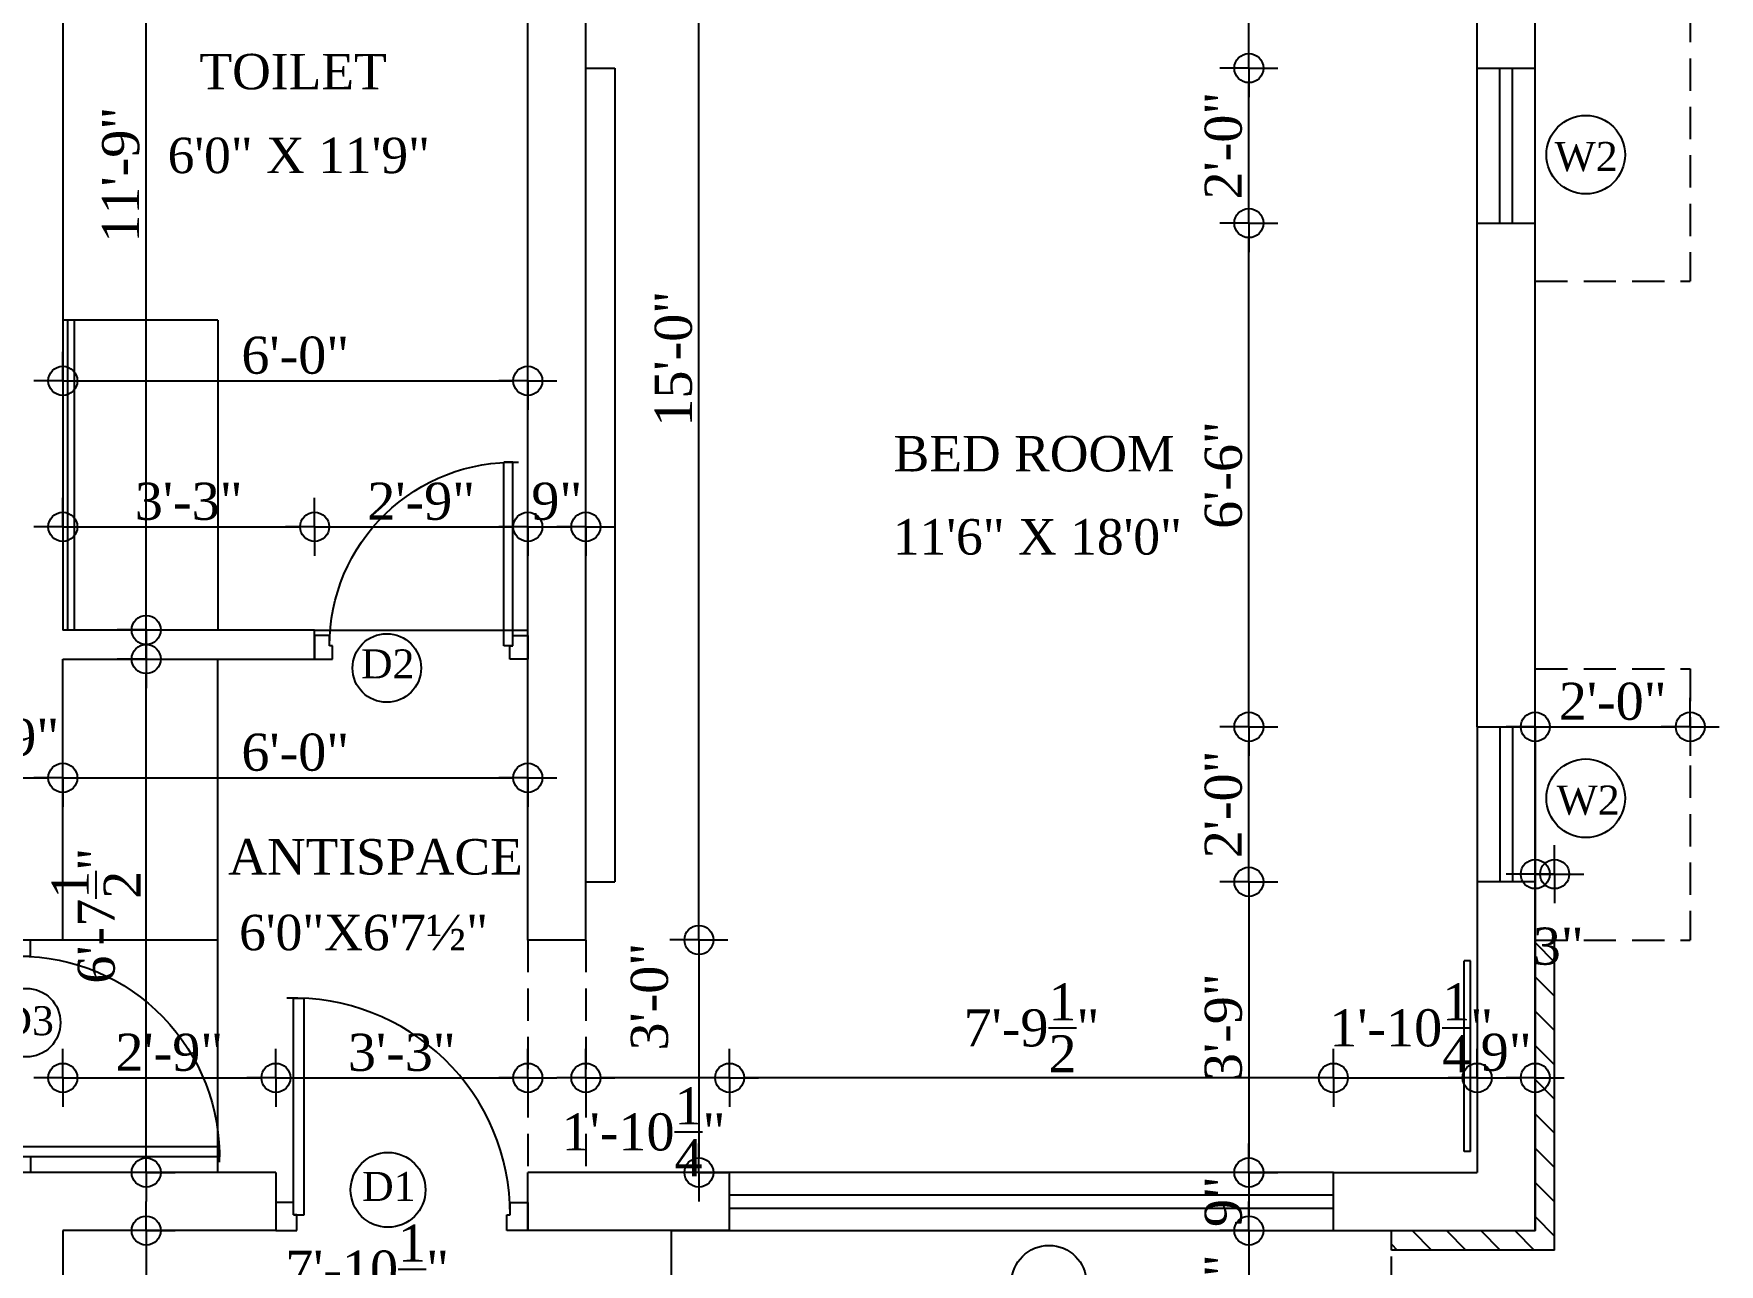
# Model space of a CAD drawing. Extents: x -4781 to 3971, y -2954 to -1072.
# Drawn here: x -4520.3 to -4259.3, y -2081.9 to -1891.3 of the extents above; entities that cross this region are included whole.
import ezdxf

# ---------------------------------------------------------------- set-up
doc = ezdxf.new("R2010")
doc.units = 0
doc.header["$LTSCALE"] = 20
doc.header["$MEASUREMENT"] = 0
doc.header["$PDMODE"] = 34
doc.linetypes.add('HIDDEN', pattern=[0.375, 0.25, -0.125])
doc.layers.get('0').update_dxf_attribs({"linetype": 'CONTINUOUS'})
doc.layers.get('DEFPOINTS').update_dxf_attribs({"linetype": 'CONTINUOUS'})
doc.layers.add('area', color=3, linetype='CONTINUOUS', plot=False)
for name, color, linetype in [('DIMLINE', 254, 'CONTINUOUS'), ('DOOR', 1, 'CONTINUOUS'), ('DOOR TEXT', 2, 'CONTINUOUS'), ('glass', 4, 'CONTINUOUS'), ('Roof lilne', 31, 'CONTINUOUS'), ('text', 2, 'CONTINUOUS'), ('wall', 13, 'CONTINUOUS'), ('WINDOW', 4, 'CONTINUOUS'), ('window sill', 5, 'CONTINUOUS'), ('windowtext', 2, 'CONTINUOUS'), ('winsill', 5, 'CONTINUOUS')]:
    doc.layers.add(name, color=color, linetype=linetype)
doc.styles.add('DIMTEXT', font='times_1.ttf')
doc.styles.add('style5', font='times_1.ttf')
doc.dimstyles.new('ARCH_48_0', dxfattribs={"dimtxt": 5.75, "dimasz": 2.25, "dimexe": 0.25, "dimexo": 0, "dimgap": 1, "dimtad": 1, "dimzin": 3, "dimdsep": 46, "dimlunit": 4, "dimtxsty": 'DIMTEXT', "dimblk": 'BLK', "dimcen": 0, "dimdle": 0.09375, "dimse1": 1, "dimse2": 1, "dimclrd": 254, "dimclrt": 3, "dimadec": 1, "dimazin": 0, "dimtfac": 1, "dimtix": 1, "dimtmove": 2, "dimatfit": 3, "dimldrblk": 'NONE', "dimfxl": 0.25, "dimtvp": 1.4625, "dimtolj": 1, "dimtzin": 15, "dimarcsym": 0})

# ---------------------------------------------------------------- blocks, each defined once
blk = doc.blocks.new('DR1H902')
at = {"color": 0}
for p, q in [((-0.5, 0), (-0.5, 1)), ((-0.5, 1), (-0.45, 1)), ((-0.45, 0), (-0.45, 1)), ((-0.5, 0), (-0.45, 0))]:
    blk.add_line(p, q, dxfattribs=at)
blk.add_arc((-0.5, 0), 1, 0, 91.70698, dxfattribs=at)
blk = doc.blocks.new('A$C3B4262AC')
at = {"layer": 'DOOR'}
for p, q in [((0, 4), (0, 0)), ((2.5, 4), (0, 4)), ((2.5, 2.25), (2.5, 4)), ((0, 0), (3, 0)), ((3, 2.25), (2.5, 2.25)), ((3, 0), (3, 2.25))]:
    blk.add_line(p, q, dxfattribs=at)
blk = doc.blocks.new('A$C1F9E242A')
blk.add_blockref('A$C3B4262AC', (0, 0))
at = {"xscale": -1}
blk.add_blockref('A$C3B4262AC', (36, 0), dxfattribs=at)
at = {"layer": 'DOOR', "xscale": -31, "yscale": 31, "zscale": 68.88888888888889}
blk.add_blockref('DR1H902', (18, 2.25), dxfattribs=at)
blk = doc.blocks.new('*U33')
at = {"xscale": -1}
blk.add_blockref('A$C1F9E242A', (0, -2), dxfattribs=at)
blk = doc.blocks.new('*U34')
at = {"xscale": -1}
blk.add_blockref('A$C1F9E242A', (0, -2), dxfattribs=at)
blk = doc.blocks.new('BLK')
for q in [(0, 2), (-2, 0), (2, 0), (0, -2)]:
    blk.add_line((0, 0), q)
blk.add_circle((0, 0), 1)
blk = doc.blocks.new('*D678')
at = {"layer": 'DEFPOINTS', "color": 0, "lineweight": -2, "transparency": 16777216}
for p in [(-4515.77, -2006.54), (-4524.77, -2067.65), (-4515.77, -2067.65)]:
    blk.add_point(p, dxfattribs=at)
at = {"layer": 'DIMLINE', "color": 254, "lineweight": -2, "transparency": 16777216}
blk.add_line((-4522.52, -2006.54), (-4518.02, -2006.54), dxfattribs=at)
at = {"layer": 'DIMLINE', "color": 254, "lineweight": -2, "transparency": 16777216, "xscale": 2.25, "yscale": 2.25, "zscale": 2.25, "rotation": 180}
blk.add_blockref('BLK', (-4524.77, -2006.54), dxfattribs=at)
at = {"layer": 'DIMLINE', "color": 254, "lineweight": -2, "transparency": 16777216, "xscale": 2.25, "yscale": 2.25, "zscale": 2.25}
blk.add_blockref('BLK', (-4515.77, -2006.54), dxfattribs=at)
at = {"layer": 'DIMLINE', "color": 3, "lineweight": -2, "transparency": 16777216, "insert": (-4520.27, -2000.31), "char_height": 5.75, "attachment_point": 5, "style": 'DIMTEXT'}
blk.add_mtext('\\A1;9"', dxfattribs=at)
blk = doc.blocks.new('_None')
blk = doc.blocks.new('*D679')
at = {"layer": 'DEFPOINTS', "color": 0, "lineweight": -2, "transparency": 16777216}
for p in [(-4482.77, -2053), (-4515.77, -2067.65), (-4482.77, -2067.65)]:
    blk.add_point(p, dxfattribs=at)
at = {"layer": 'DIMLINE', "color": 254, "lineweight": -2, "transparency": 16777216}
blk.add_line((-4513.52, -2053), (-4485.02, -2053), dxfattribs=at)
at = {"layer": 'DIMLINE', "color": 254, "lineweight": -2, "transparency": 16777216, "xscale": 2.25, "yscale": 2.25, "zscale": 2.25, "rotation": 180}
blk.add_blockref('BLK', (-4515.77, -2053), dxfattribs=at)
at = {"layer": 'DIMLINE', "color": 254, "lineweight": -2, "transparency": 16777216, "xscale": 2.25, "yscale": 2.25, "zscale": 2.25}
blk.add_blockref('BLK', (-4482.77, -2053), dxfattribs=at)
at = {"layer": 'DIMLINE', "color": 3, "lineweight": -2, "transparency": 16777216, "insert": (-4499.27, -2049.07), "char_height": 5.75, "attachment_point": 5, "style": 'DIMTEXT'}
blk.add_mtext('\\A1;2\'-9"', dxfattribs=at)
blk = doc.blocks.new('*D680')
at = {"layer": 'DEFPOINTS', "color": 0, "lineweight": -2, "transparency": 16777216}
for p in [(-4443.77, -2053), (-4482.77, -2067.65), (-4443.77, -2067.66)]:
    blk.add_point(p, dxfattribs=at)
at = {"layer": 'DIMLINE', "color": 254, "lineweight": -2, "transparency": 16777216}
blk.add_line((-4480.52, -2053), (-4446.02, -2053), dxfattribs=at)
at = {"layer": 'DIMLINE', "color": 254, "lineweight": -2, "transparency": 16777216, "xscale": 2.25, "yscale": 2.25, "zscale": 2.25, "rotation": 180}
blk.add_blockref('BLK', (-4482.77, -2053), dxfattribs=at)
at = {"layer": 'DIMLINE', "color": 254, "lineweight": -2, "transparency": 16777216, "xscale": 2.25, "yscale": 2.25, "zscale": 2.25}
blk.add_blockref('BLK', (-4443.77, -2053), dxfattribs=at)
at = {"layer": 'DIMLINE', "color": 3, "lineweight": -2, "transparency": 16777216, "insert": (-4463.27, -2049.08), "char_height": 5.75, "attachment_point": 5, "style": 'DIMTEXT'}
blk.add_mtext('\\A1;3\'-3"', dxfattribs=at)
blk = doc.blocks.new('*D693')
at = {"layer": 'DEFPOINTS', "color": 0, "lineweight": -2, "transparency": 16777216}
for p in [(-4476.77, -1967.68), (-4515.77, -1983.65), (-4476.77, -1983.65)]:
    blk.add_point(p, dxfattribs=at)
at = {"layer": 'DIMLINE', "color": 254, "lineweight": -2, "transparency": 16777216}
blk.add_line((-4513.52, -1967.68), (-4479.02, -1967.68), dxfattribs=at)
at = {"layer": 'DIMLINE', "color": 254, "lineweight": -2, "transparency": 16777216, "xscale": 2.25, "yscale": 2.25, "zscale": 2.25, "rotation": 180}
blk.add_blockref('BLK', (-4515.77, -1967.68), dxfattribs=at)
at = {"layer": 'DIMLINE', "color": 254, "lineweight": -2, "transparency": 16777216, "xscale": 2.25, "yscale": 2.25, "zscale": 2.25}
blk.add_blockref('BLK', (-4476.77, -1967.68), dxfattribs=at)
at = {"layer": 'DIMLINE', "color": 3, "lineweight": -2, "transparency": 16777216, "insert": (-4496.27, -1963.76), "char_height": 5.75, "attachment_point": 5, "style": 'DIMTEXT'}
blk.add_mtext('\\A1;3\'-3"', dxfattribs=at)
blk = doc.blocks.new('*D694')
at = {"layer": 'DEFPOINTS', "color": 0, "lineweight": -2, "transparency": 16777216}
for p in [(-4443.77, -1967.68), (-4476.77, -1983.65), (-4443.77, -1983.65)]:
    blk.add_point(p, dxfattribs=at)
at = {"layer": 'DIMLINE', "color": 254, "lineweight": -2, "transparency": 16777216}
blk.add_line((-4474.52, -1967.68), (-4446.02, -1967.68), dxfattribs=at)
at = {"layer": 'DIMLINE', "color": 254, "lineweight": -2, "transparency": 16777216, "xscale": 2.25, "yscale": 2.25, "zscale": 2.25, "rotation": 180}
blk.add_blockref('BLK', (-4476.77, -1967.68), dxfattribs=at)
at = {"layer": 'DIMLINE', "color": 254, "lineweight": -2, "transparency": 16777216, "xscale": 2.25, "yscale": 2.25, "zscale": 2.25}
blk.add_blockref('BLK', (-4443.77, -1967.68), dxfattribs=at)
at = {"layer": 'DIMLINE', "color": 3, "lineweight": -2, "transparency": 16777216, "insert": (-4460.27, -1963.75), "char_height": 5.75, "attachment_point": 5, "style": 'DIMTEXT'}
blk.add_mtext('\\A1;2\'-9"', dxfattribs=at)
blk = doc.blocks.new('*D695')
at = {"layer": 'DEFPOINTS', "color": 0, "lineweight": -2, "transparency": 16777216}
for p in [(-4515.77, -1988.15), (-4502.85, -1988.15), (-4515.77, -2067.65)]:
    blk.add_point(p, dxfattribs=at)
at = {"layer": 'DIMLINE', "color": 254, "lineweight": -2, "transparency": 16777216}
blk.add_line((-4502.85, -2065.4), (-4502.85, -1990.4), dxfattribs=at)
at = {"layer": 'DIMLINE', "color": 254, "lineweight": -2, "transparency": 16777216, "xscale": 2.25, "yscale": 2.25, "zscale": 2.25}
for p, rotation in [((-4502.85, -1988.15), 90), ((-4502.85, -2067.65), 270)]:
    blk.add_blockref('BLK', p, dxfattribs=dict(at, rotation=rotation))
at = {"layer": 'DIMLINE', "color": 3, "lineweight": -2, "transparency": 16777216, "insert": (-4510.6, -2027.9), "char_height": 5.75, "attachment_point": 5, "rotation": 90, "style": 'DIMTEXT'}
blk.add_mtext('\\A1;6\'-7{\\H1.000000x;\\S1/2;}"', dxfattribs=at)
blk = doc.blocks.new('*D696')
at = {"layer": 'DEFPOINTS', "color": 0, "lineweight": -2, "transparency": 16777216}
for p in [(-4515.77, -2001.7), (-4443.77, -2001.7), (-4443.77, -2006.54)]:
    blk.add_point(p, dxfattribs=at)
at = {"layer": 'DIMLINE', "color": 254, "lineweight": -2, "transparency": 16777216}
blk.add_line((-4513.52, -2006.54), (-4446.02, -2006.54), dxfattribs=at)
at = {"layer": 'DIMLINE', "color": 254, "lineweight": -2, "transparency": 16777216, "xscale": 2.25, "yscale": 2.25, "zscale": 2.25, "rotation": 180}
blk.add_blockref('BLK', (-4515.77, -2006.54), dxfattribs=at)
at = {"layer": 'DIMLINE', "color": 254, "lineweight": -2, "transparency": 16777216, "xscale": 2.25, "yscale": 2.25, "zscale": 2.25}
blk.add_blockref('BLK', (-4443.77, -2006.54), dxfattribs=at)
at = {"layer": 'DIMLINE', "color": 3, "lineweight": -2, "transparency": 16777216, "insert": (-4479.77, -2002.61), "char_height": 5.75, "attachment_point": 5, "style": 'DIMTEXT'}
blk.add_mtext('\\A1;6\'-0"', dxfattribs=at)
blk = doc.blocks.new('*D699')
at = {"layer": 'DEFPOINTS', "color": 0, "lineweight": -2, "transparency": 16777216}
for p in [(-4434.77, -1967.68), (-4443.77, -1978.94), (-4434.77, -1978.94)]:
    blk.add_point(p, dxfattribs=at)
at = {"layer": 'DIMLINE', "color": 254, "lineweight": -2, "transparency": 16777216}
blk.add_line((-4441.52, -1967.68), (-4437.02, -1967.68), dxfattribs=at)
at = {"layer": 'DIMLINE', "color": 254, "lineweight": -2, "transparency": 16777216, "xscale": 2.25, "yscale": 2.25, "zscale": 2.25, "rotation": 180}
blk.add_blockref('BLK', (-4443.77, -1967.68), dxfattribs=at)
at = {"layer": 'DIMLINE', "color": 254, "lineweight": -2, "transparency": 16777216, "xscale": 2.25, "yscale": 2.25, "zscale": 2.25}
blk.add_blockref('BLK', (-4434.77, -1967.68), dxfattribs=at)
at = {"layer": 'DIMLINE', "color": 3, "lineweight": -2, "transparency": 16777216, "insert": (-4439.27, -1963.75), "char_height": 5.75, "attachment_point": 5, "style": 'DIMTEXT'}
blk.add_mtext('\\A1;9"', dxfattribs=at)
blk = doc.blocks.new('*D700')
at = {"layer": 'DEFPOINTS', "color": 0, "lineweight": -2, "transparency": 16777216}
for p in [(-4296.77, -2022.65), (-4332.11, -2067.65), (-4322.34, -2067.65)]:
    blk.add_point(p, dxfattribs=at)
at = {"layer": 'DIMLINE', "color": 254, "lineweight": -2, "transparency": 16777216}
blk.add_line((-4332.11, -2024.9), (-4332.11, -2065.4), dxfattribs=at)
at = {"layer": 'DIMLINE', "color": 254, "lineweight": -2, "transparency": 16777216, "xscale": 2.25, "yscale": 2.25, "zscale": 2.25}
for p, rotation in [((-4332.11, -2022.65), 90), ((-4332.11, -2067.65), 270)]:
    blk.add_blockref('BLK', p, dxfattribs=dict(at, rotation=rotation))
at = {"layer": 'DIMLINE', "color": 3, "lineweight": -2, "transparency": 16777216, "insert": (-4336.05, -2045.15), "char_height": 5.75, "attachment_point": 5, "rotation": 90, "style": 'DIMTEXT'}
blk.add_mtext('\\A1;3\'-9"', dxfattribs=at)
blk = doc.blocks.new('*D701')
at = {"layer": 'DEFPOINTS', "color": 0, "lineweight": -2, "transparency": 16777216}
for p in [(-4332.11, -1998.65), (-4296.77, -1998.65), (-4296.77, -2022.65)]:
    blk.add_point(p, dxfattribs=at)
at = {"layer": 'DIMLINE', "color": 254, "lineweight": -2, "transparency": 16777216}
blk.add_line((-4332.11, -2020.4), (-4332.11, -2000.9), dxfattribs=at)
at = {"layer": 'DIMLINE', "color": 254, "lineweight": -2, "transparency": 16777216, "xscale": 2.25, "yscale": 2.25, "zscale": 2.25}
for p, rotation in [((-4332.11, -1998.65), 90), ((-4332.11, -2022.65), 270)]:
    blk.add_blockref('BLK', p, dxfattribs=dict(at, rotation=rotation))
at = {"layer": 'DIMLINE', "color": 3, "lineweight": -2, "transparency": 16777216, "insert": (-4336.04, -2010.65), "char_height": 5.75, "attachment_point": 5, "rotation": 90, "style": 'DIMTEXT'}
blk.add_mtext('\\A1;2\'-0"', dxfattribs=at)
blk = doc.blocks.new('*D702')
at = {"layer": 'DEFPOINTS', "color": 0, "lineweight": -2, "transparency": 16777216}
for p in [(-4332.11, -1920.65), (-4296.77, -1920.65), (-4292.27, -1998.65)]:
    blk.add_point(p, dxfattribs=at)
at = {"layer": 'DIMLINE', "color": 254, "lineweight": -2, "transparency": 16777216}
blk.add_line((-4332.11, -1996.4), (-4332.11, -1922.9), dxfattribs=at)
at = {"layer": 'DIMLINE', "color": 254, "lineweight": -2, "transparency": 16777216, "xscale": 2.25, "yscale": 2.25, "zscale": 2.25}
for p, rotation in [((-4332.11, -1920.65), 90), ((-4332.11, -1998.65), 270)]:
    blk.add_blockref('BLK', p, dxfattribs=dict(at, rotation=rotation))
at = {"layer": 'DIMLINE', "color": 3, "lineweight": -2, "transparency": 16777216, "insert": (-4336.04, -1959.65), "char_height": 5.75, "attachment_point": 5, "rotation": 90, "style": 'DIMTEXT'}
blk.add_mtext('\\A1;6\'-6"', dxfattribs=at)
blk = doc.blocks.new('*D703')
at = {"layer": 'DEFPOINTS', "color": 0, "lineweight": -2, "transparency": 16777216}
for p in [(-4332.11, -1896.65), (-4296.77, -1896.65), (-4296.77, -1920.65)]:
    blk.add_point(p, dxfattribs=at)
at = {"layer": 'DIMLINE', "color": 254, "lineweight": -2, "transparency": 16777216}
blk.add_line((-4332.11, -1918.4), (-4332.11, -1898.9), dxfattribs=at)
at = {"layer": 'DIMLINE', "color": 254, "lineweight": -2, "transparency": 16777216, "xscale": 2.25, "yscale": 2.25, "zscale": 2.25}
for p, rotation in [((-4332.11, -1896.65), 90), ((-4332.11, -1920.65), 270)]:
    blk.add_blockref('BLK', p, dxfattribs=dict(at, rotation=rotation))
at = {"layer": 'DIMLINE', "color": 3, "lineweight": -2, "transparency": 16777216, "insert": (-4336.04, -1908.65), "char_height": 5.75, "attachment_point": 5, "rotation": 90, "style": 'DIMTEXT'}
blk.add_mtext('\\A1;2\'-0"', dxfattribs=at)
blk = doc.blocks.new('*D704')
at = {"layer": 'DEFPOINTS', "color": 0, "lineweight": -2, "transparency": 16777216}
for p in [(-4421.36, -1851.65), (-4332.11, -1851.65), (-4296.77, -1896.65)]:
    blk.add_point(p, dxfattribs=at)
at = {"layer": 'DIMLINE', "color": 254, "lineweight": -2, "transparency": 16777216}
blk.add_line((-4332.11, -1894.4), (-4332.11, -1853.9), dxfattribs=at)
at = {"layer": 'DIMLINE', "color": 254, "lineweight": -2, "transparency": 16777216, "xscale": 2.25, "yscale": 2.25, "zscale": 2.25}
for p, rotation in [((-4332.11, -1851.65), 90), ((-4332.11, -1896.65), 270)]:
    blk.add_blockref('BLK', p, dxfattribs=dict(at, rotation=rotation))
at = {"layer": 'DIMLINE', "color": 3, "lineweight": -2, "transparency": 16777216, "insert": (-4336.05, -1874.15), "char_height": 5.75, "attachment_point": 5, "rotation": 90, "style": 'DIMTEXT'}
blk.add_mtext('\\A1;3\'-9"', dxfattribs=at)
blk = doc.blocks.new('*D708')
at = {"layer": 'DEFPOINTS', "color": 0, "lineweight": -2, "transparency": 16777216}
for p in [(-4434.77, -2031.65), (-4434.77, -2067.65), (-4417.27, -2067.65)]:
    blk.add_point(p, dxfattribs=at)
at = {"layer": 'DIMLINE', "color": 254, "lineweight": -2, "transparency": 16777216}
blk.add_line((-4417.27, -2033.9), (-4417.27, -2065.4), dxfattribs=at)
at = {"layer": 'DIMLINE', "color": 254, "lineweight": -2, "transparency": 16777216, "xscale": 2.25, "yscale": 2.25, "zscale": 2.25}
for p, rotation in [((-4417.27, -2031.65), 90), ((-4417.27, -2067.65), 270)]:
    blk.add_blockref('BLK', p, dxfattribs=dict(at, rotation=rotation))
at = {"layer": 'DIMLINE', "color": 3, "lineweight": -2, "transparency": 16777216, "insert": (-4424.9, -2040.43), "char_height": 5.75, "attachment_point": 5, "rotation": 90, "style": 'DIMTEXT'}
blk.add_mtext('\\A1;3\'-0"', dxfattribs=at)
blk = doc.blocks.new('*D709')
at = {"layer": 'DEFPOINTS', "color": 0, "lineweight": -2, "transparency": 16777216}
for p in [(-4421.77, -1851.65), (-4417.27, -1851.65), (-4434.77, -2031.65)]:
    blk.add_point(p, dxfattribs=at)
at = {"layer": 'DIMLINE', "color": 254, "lineweight": -2, "transparency": 16777216}
blk.add_line((-4417.27, -2029.4), (-4417.27, -1853.9), dxfattribs=at)
at = {"layer": 'DIMLINE', "color": 254, "lineweight": -2, "transparency": 16777216, "xscale": 2.25, "yscale": 2.25, "zscale": 2.25}
for p, rotation in [((-4417.27, -1851.65), 90), ((-4417.27, -2031.65), 270)]:
    blk.add_blockref('BLK', p, dxfattribs=dict(at, rotation=rotation))
at = {"layer": 'DIMLINE', "color": 3, "lineweight": -2, "transparency": 16777216, "insert": (-4421.19, -1941.65), "char_height": 5.75, "attachment_point": 5, "rotation": 90, "style": 'DIMTEXT'}
blk.add_mtext('\\A1;15\'-0"', dxfattribs=at)
blk = doc.blocks.new('*D711')
at = {"layer": 'DEFPOINTS', "color": 0, "lineweight": -2, "transparency": 16777216}
for p in [(-4296.77, -2031.65), (-4296.77, -2053), (-4319.02, -2067.65)]:
    blk.add_point(p, dxfattribs=at)
at = {"layer": 'DIMLINE', "color": 254, "lineweight": -2, "transparency": 16777216}
blk.add_line((-4316.77, -2053), (-4299.02, -2053), dxfattribs=at)
at = {"layer": 'DIMLINE', "color": 254, "lineweight": -2, "transparency": 16777216, "xscale": 2.25, "yscale": 2.25, "zscale": 2.25, "rotation": 180}
blk.add_blockref('BLK', (-4319.02, -2053), dxfattribs=at)
at = {"layer": 'DIMLINE', "color": 254, "lineweight": -2, "transparency": 16777216, "xscale": 2.25, "yscale": 2.25, "zscale": 2.25}
blk.add_blockref('BLK', (-4296.77, -2053), dxfattribs=at)
at = {"layer": 'DIMLINE', "color": 3, "lineweight": -2, "transparency": 16777216, "insert": (-4306.98, -2045.25), "char_height": 5.75, "attachment_point": 5, "style": 'DIMTEXT'}
blk.add_mtext('\\A1;1\'-10{\\H1.000000x;\\S1/4;}"', dxfattribs=at)
blk = doc.blocks.new('*D712')
at = {"layer": 'DEFPOINTS', "color": 0, "lineweight": -2, "transparency": 16777216}
for p in [(-4412.52, -2053), (-4412.52, -2067.65), (-4319.02, -2067.65)]:
    blk.add_point(p, dxfattribs=at)
at = {"layer": 'DIMLINE', "color": 254, "lineweight": -2, "transparency": 16777216}
blk.add_line((-4321.27, -2053), (-4410.27, -2053), dxfattribs=at)
at = {"layer": 'DIMLINE', "color": 254, "lineweight": -2, "transparency": 16777216, "xscale": 2.25, "yscale": 2.25, "zscale": 2.25, "rotation": 180}
blk.add_blockref('BLK', (-4412.52, -2053), dxfattribs=at)
at = {"layer": 'DIMLINE', "color": 254, "lineweight": -2, "transparency": 16777216, "xscale": 2.25, "yscale": 2.25, "zscale": 2.25}
blk.add_blockref('BLK', (-4319.02, -2053), dxfattribs=at)
at = {"layer": 'DIMLINE', "color": 3, "lineweight": -2, "transparency": 16777216, "insert": (-4365.77, -2045.25), "char_height": 5.75, "attachment_point": 5, "style": 'DIMTEXT'}
blk.add_mtext('\\A1;7\'-9{\\H1.000000x;\\S1/2;}"', dxfattribs=at)
blk = doc.blocks.new('*D713')
at = {"layer": 'DEFPOINTS', "color": 0, "lineweight": -2, "transparency": 16777216}
for p in [(-4434.77, -2053), (-4434.77, -2067.65), (-4412.52, -2067.65)]:
    blk.add_point(p, dxfattribs=at)
at = {"layer": 'DIMLINE', "color": 254, "lineweight": -2, "transparency": 16777216}
blk.add_line((-4414.77, -2053), (-4432.52, -2053), dxfattribs=at)
at = {"layer": 'DIMLINE', "color": 254, "lineweight": -2, "transparency": 16777216, "xscale": 2.25, "yscale": 2.25, "zscale": 2.25, "rotation": 180}
blk.add_blockref('BLK', (-4434.77, -2053), dxfattribs=at)
at = {"layer": 'DIMLINE', "color": 254, "lineweight": -2, "transparency": 16777216, "xscale": 2.25, "yscale": 2.25, "zscale": 2.25}
blk.add_blockref('BLK', (-4412.52, -2053), dxfattribs=at)
at = {"layer": 'DIMLINE', "color": 3, "lineweight": -2, "transparency": 16777216, "insert": (-4425.84, -2061.37), "char_height": 5.75, "attachment_point": 5, "style": 'DIMTEXT'}
blk.add_mtext('\\A1;1\'-10{\\H1.000000x;\\S1/4;}"', dxfattribs=at)
blk = doc.blocks.new('*D715')
at = {"layer": 'DEFPOINTS', "color": 0, "lineweight": -2, "transparency": 16777216}
for p in [(-4443.77, -1945.07), (-4515.77, -1956.28), (-4443.77, -1956.28)]:
    blk.add_point(p, dxfattribs=at)
at = {"layer": 'DIMLINE', "color": 254, "lineweight": -2, "transparency": 16777216}
blk.add_line((-4513.52, -1945.07), (-4446.02, -1945.07), dxfattribs=at)
at = {"layer": 'DIMLINE', "color": 254, "lineweight": -2, "transparency": 16777216, "xscale": 2.25, "yscale": 2.25, "zscale": 2.25, "rotation": 180}
blk.add_blockref('BLK', (-4515.77, -1945.07), dxfattribs=at)
at = {"layer": 'DIMLINE', "color": 254, "lineweight": -2, "transparency": 16777216, "xscale": 2.25, "yscale": 2.25, "zscale": 2.25}
blk.add_blockref('BLK', (-4443.77, -1945.07), dxfattribs=at)
at = {"layer": 'DIMLINE', "color": 3, "lineweight": -2, "transparency": 16777216, "insert": (-4479.77, -1941.14), "char_height": 5.75, "attachment_point": 5, "style": 'DIMTEXT'}
blk.add_mtext('\\A1;6\'-0"', dxfattribs=at)
blk = doc.blocks.new('*D745')
at = {"layer": 'DEFPOINTS', "color": 0, "lineweight": -2, "transparency": 16777216}
for p in [(-4421.52, -2090.37), (-4515.77, -2111.66), (-4421.52, -2111.66)]:
    blk.add_point(p, dxfattribs=at)
at = {"layer": 'DIMLINE', "color": 254, "lineweight": -2, "transparency": 16777216}
blk.add_line((-4513.52, -2090.37), (-4423.77, -2090.37), dxfattribs=at)
at = {"layer": 'DIMLINE', "color": 254, "lineweight": -2, "transparency": 16777216, "xscale": 2.25, "yscale": 2.25, "zscale": 2.25, "rotation": 180}
blk.add_blockref('BLK', (-4515.77, -2090.37), dxfattribs=at)
at = {"layer": 'DIMLINE', "color": 254, "lineweight": -2, "transparency": 16777216, "xscale": 2.25, "yscale": 2.25, "zscale": 2.25}
blk.add_blockref('BLK', (-4421.52, -2090.37), dxfattribs=at)
at = {"layer": 'DIMLINE', "color": 3, "lineweight": -2, "transparency": 16777216, "insert": (-4468.65, -2082.61), "char_height": 5.75, "attachment_point": 5, "style": 'DIMTEXT'}
blk.add_mtext('\\A1;7\'-10{\\H1.000000x;\\S1/4;}"', dxfattribs=at)
blk = doc.blocks.new('*D746')
at = {"layer": 'DEFPOINTS', "color": 0, "lineweight": -2, "transparency": 16777216}
for p in [(-4515.77, -2076.65), (-4515.77, -2136.65), (-4502.85, -2136.65)]:
    blk.add_point(p, dxfattribs=at)
at = {"layer": 'DIMLINE', "color": 254, "lineweight": -2, "transparency": 16777216}
blk.add_line((-4502.85, -2078.9), (-4502.85, -2134.4), dxfattribs=at)
at = {"layer": 'DIMLINE', "color": 254, "lineweight": -2, "transparency": 16777216, "xscale": 2.25, "yscale": 2.25, "zscale": 2.25}
for p, rotation in [((-4502.85, -2076.65), 90), ((-4502.85, -2136.65), 270)]:
    blk.add_blockref('BLK', p, dxfattribs=dict(at, rotation=rotation))
at = {"layer": 'DIMLINE', "color": 3, "lineweight": -2, "transparency": 16777216, "insert": (-4506.78, -2106.65), "char_height": 5.75, "attachment_point": 5, "rotation": 90, "style": 'DIMTEXT'}
blk.add_mtext('\\A1;5\'-0"', dxfattribs=at)
blk = doc.blocks.new('*D750')
at = {"layer": 'DEFPOINTS', "color": 0, "lineweight": -2, "transparency": 16777216}
for p in [(-4342.28, -2067.65), (-4342.28, -2076.65), (-4332.11, -2076.65)]:
    blk.add_point(p, dxfattribs=at)
at = {"layer": 'DIMLINE', "color": 254, "lineweight": -2, "transparency": 16777216}
blk.add_line((-4332.11, -2069.9), (-4332.11, -2074.4), dxfattribs=at)
at = {"layer": 'DIMLINE', "color": 254, "lineweight": -2, "transparency": 16777216, "xscale": 2.25, "yscale": 2.25, "zscale": 2.25}
for p, rotation in [((-4332.11, -2067.65), 90), ((-4332.11, -2076.65), 270)]:
    blk.add_blockref('BLK', p, dxfattribs=dict(at, rotation=rotation))
at = {"layer": 'DIMLINE', "color": 3, "lineweight": -2, "transparency": 16777216, "insert": (-4336.05, -2072.15), "char_height": 5.75, "attachment_point": 5, "rotation": 90, "style": 'DIMTEXT'}
blk.add_mtext('\\A1;9"', dxfattribs=at)
blk = doc.blocks.new('*D751')
at = {"layer": 'DEFPOINTS', "color": 0, "lineweight": -2, "transparency": 16777216}
for p in [(-4327.61, -2076.65), (-4332.11, -2100.65), (-4327.61, -2100.65)]:
    blk.add_point(p, dxfattribs=at)
at = {"layer": 'DIMLINE', "color": 254, "lineweight": -2, "transparency": 16777216}
blk.add_line((-4332.11, -2078.9), (-4332.11, -2098.4), dxfattribs=at)
at = {"layer": 'DIMLINE', "color": 254, "lineweight": -2, "transparency": 16777216, "xscale": 2.25, "yscale": 2.25, "zscale": 2.25}
for p, rotation in [((-4332.11, -2076.65), 90), ((-4332.11, -2100.65), 270)]:
    blk.add_blockref('BLK', p, dxfattribs=dict(at, rotation=rotation))
at = {"layer": 'DIMLINE', "color": 3, "lineweight": -2, "transparency": 16777216, "insert": (-4336.04, -2088.65), "char_height": 5.75, "attachment_point": 5, "rotation": 90, "style": 'DIMTEXT'}
blk.add_mtext('\\A1;2\'-0"', dxfattribs=at)
blk = doc.blocks.new('*D752')
at = {"layer": 'DEFPOINTS', "color": 0, "lineweight": -2, "transparency": 16777216}
for p in [(-4502.85, -1842.65), (-4471.29, -1842.65), (-4476.77, -1983.65)]:
    blk.add_point(p, dxfattribs=at)
at = {"layer": 'DIMLINE', "color": 254, "lineweight": -2, "transparency": 16777216}
blk.add_line((-4502.85, -1981.4), (-4502.85, -1844.9), dxfattribs=at)
at = {"layer": 'DIMLINE', "color": 254, "lineweight": -2, "transparency": 16777216, "xscale": 2.25, "yscale": 2.25, "zscale": 2.25}
for p, rotation in [((-4502.85, -1842.65), 90), ((-4502.85, -1983.65), 270)]:
    blk.add_blockref('BLK', p, dxfattribs=dict(at, rotation=rotation))
at = {"layer": 'DIMLINE', "color": 3, "lineweight": -2, "transparency": 16777216, "insert": (-4506.78, -1913.15), "char_height": 5.75, "attachment_point": 5, "rotation": 90, "style": 'DIMTEXT'}
blk.add_mtext('\\A1;11\'-9"', dxfattribs=at)
blk = doc.blocks.new('*D771')
at = {"layer": 'DEFPOINTS', "color": 0, "lineweight": -2, "transparency": 16777216}
for p in [(-4287.77, -1969.04), (-4284.77, -2021.45), (-4284.77, -2035.36)]:
    blk.add_point(p, dxfattribs=at)
at = {"layer": 'DIMLINE', "color": 254, "lineweight": -2, "transparency": 16777216}
for p, q in [((-4290.02, -2021.45), (-4292.27, -2021.45)), ((-4287.77, -2021.45), (-4284.77, -2021.45)), ((-4282.52, -2021.45), (-4280.27, -2021.45))]:
    blk.add_line(p, q, dxfattribs=at)
at = {"layer": 'DIMLINE', "color": 254, "lineweight": -2, "transparency": 16777216, "xscale": 2.25, "yscale": 2.25, "zscale": 2.25}
blk.add_blockref('BLK', (-4287.77, -2021.45), dxfattribs=at)
at = {"layer": 'DIMLINE', "color": 254, "lineweight": -2, "transparency": 16777216, "xscale": 2.25, "yscale": 2.25, "zscale": 2.25, "rotation": 180}
blk.add_blockref('BLK', (-4284.77, -2021.45), dxfattribs=at)
at = {"layer": 'DIMLINE', "color": 3, "lineweight": -2, "transparency": 16777216, "insert": (-4284.21, -2032.64), "char_height": 5.75, "attachment_point": 5, "style": 'DIMTEXT'}
blk.add_mtext('\\A1;3"', dxfattribs=at)
blk = doc.blocks.new('*D772')
at = {"layer": 'DEFPOINTS', "color": 0, "lineweight": -2, "transparency": 16777216}
for p in [(-4287.77, -2053), (-4296.77, -2063.15), (-4287.77, -2063.15)]:
    blk.add_point(p, dxfattribs=at)
at = {"layer": 'DIMLINE', "color": 254, "lineweight": -2, "transparency": 16777216}
blk.add_line((-4294.52, -2053), (-4290.02, -2053), dxfattribs=at)
at = {"layer": 'DIMLINE', "color": 254, "lineweight": -2, "transparency": 16777216, "xscale": 2.25, "yscale": 2.25, "zscale": 2.25, "rotation": 180}
blk.add_blockref('BLK', (-4296.77, -2053), dxfattribs=at)
at = {"layer": 'DIMLINE', "color": 254, "lineweight": -2, "transparency": 16777216, "xscale": 2.25, "yscale": 2.25, "zscale": 2.25}
blk.add_blockref('BLK', (-4287.77, -2053), dxfattribs=at)
at = {"layer": 'DIMLINE', "color": 3, "lineweight": -2, "transparency": 16777216, "insert": (-4292.27, -2049.07), "char_height": 5.75, "attachment_point": 5, "style": 'DIMTEXT'}
blk.add_mtext('\\A1;9"', dxfattribs=at)
blk = doc.blocks.new('*D783')
at = {"layer": 'DEFPOINTS', "color": 0, "lineweight": -2, "transparency": 16777216}
for p in [(-4287.77, -1981.84), (-4263.77, -1998.65), (-4263.77, -2018.62)]:
    blk.add_point(p, dxfattribs=at)
at = {"layer": 'DIMLINE', "color": 254, "lineweight": -2, "transparency": 16777216}
blk.add_line((-4285.52, -1998.65), (-4266.02, -1998.65), dxfattribs=at)
at = {"layer": 'DIMLINE', "color": 254, "lineweight": -2, "transparency": 16777216, "xscale": 2.25, "yscale": 2.25, "zscale": 2.25, "rotation": 180}
blk.add_blockref('BLK', (-4287.77, -1998.65), dxfattribs=at)
at = {"layer": 'DIMLINE', "color": 254, "lineweight": -2, "transparency": 16777216, "xscale": 2.25, "yscale": 2.25, "zscale": 2.25}
blk.add_blockref('BLK', (-4263.77, -1998.65), dxfattribs=at)
at = {"layer": 'DIMLINE', "color": 3, "lineweight": -2, "transparency": 16777216, "insert": (-4275.77, -1994.73), "char_height": 5.75, "attachment_point": 5, "style": 'DIMTEXT'}
blk.add_mtext('\\A1;2\'-0"', dxfattribs=at)

msp = doc.modelspace()

# ---------------------------------------------------------------- hatches: boundary and pattern name
at = {"lineweight": -2}
h = msp.add_hatch(dxfattribs=at)
h.set_pattern_fill('ANSI31', color=8, scale=30, style=0)
h.set_pattern_definition([(135, (-6579.9436, -1002.0834), (2.6516504, 2.6516504), [])])
h.paths.add_polyline_path([(-4300.563, -2052.854), (-4300.575, -2052.752), (-4300.897, -2055.541)])
h.paths.add_polyline_path([(-4310.022, -2079.654), (-4284.772, -2079.654), (-4284.772, -2031.654), (-4287.772, -2031.654), (-4287.772, -2076.654), (-4310.022, -2076.654)])

# ---------------------------------------------------------------- linework, layer by layer
for p, q in [((-4491.772, -1935.654), (-4515.772, -1935.654)), ((-4491.772, -1935.654), (-4491.772, -1983.654)), ((-4476.772, -1983.654), (-4443.772, -1983.654)), ((-4491.771, -2031.654), (-4515.771, -2031.654)), ((-4421.522, -2145.654), (-4421.522, -2076.654))]:
    msp.add_line(p, q)
msp.add_line((-4491.771, -2067.654), (-4491.771, -1988.154), dxfattribs=at)
at = {"linetype": 'HIDDEN'}
for p, q in [((-4443.771, -2031.654), (-4443.771, -2067.654)), ((-4434.771, -2031.654), (-4434.771, -2067.654))]:
    msp.add_line(p, q, dxfattribs=at)
at = {"layer": 'area', "lineweight": -2}
msp.add_lwpolyline([(-4734.772, -1713.654), (-4734.772, -1842.654), (-4752.772, -1842.654), (-4752.772, -2076.654), (-4619.022, -2076.654), (-4619.022, -2145.654), (-4421.522, -2145.654), (-4421.522, -2076.654), (-4287.772, -2076.654), (-4287.772, -1842.654), (-4305.772, -1842.654), (-4305.772, -1713.654), (-4443.772, -1713.654), (-4443.772, -1737.654), (-4596.772, -1737.654), (-4596.772, -1713.654), (-4734.772, -1713.654)], dxfattribs=at)
at = {"layer": 'DOOR TEXT', "color": 7}
for centre, radius in [((-4465.6, -1989.543), 5.306), ((-4521.431, -2044.451), 5.306), ((-4465.4, -2070.345), 5.796)]:
    msp.add_circle(centre, radius, dxfattribs=at)
at = {"layer": 'glass'}
for p, q in [((-4515.022, -1935.654), (-4515.022, -1983.654)), ((-4514.022, -1935.654), (-4514.022, -1983.654)), ((-4298.772, -2064.416), (-4298.772, -2034.892)), ((-4297.772, -2034.892), (-4298.772, -2034.892)), ((-4297.772, -2064.416), (-4297.772, -2034.892)), ((-4297.772, -2064.416), (-4298.772, -2064.416))]:
    msp.add_line(p, q, dxfattribs=at)
at = {"layer": 'Roof lilne', "linetype": 'HIDDEN'}
for p, q in [((-4263.772, -1887.654), (-4263.772, -1929.654)), ((-4287.772, -1929.654), (-4263.772, -1929.654)), ((-4287.772, -1989.654), (-4263.772, -1989.654)), ((-4263.772, -1989.654), (-4263.772, -2031.654)), ((-4287.772, -2031.654), (-4263.772, -2031.654)), ((-4310.022, -2100.654), (-4310.022, -2079.654))]:
    msp.add_line(p, q, dxfattribs=at)
at = {"layer": 'wall'}
for p, q in [((-4443.771, -2031.654), (-4443.772, -1746.654)), ((-4515.772, -1842.654), (-4515.772, -1983.654)), ((-4287.772, -1896.654), (-4287.772, -1842.654)), ((-4434.771, -2031.654), (-4434.772, -1851.654)), ((-4296.772, -1896.654), (-4296.772, -1851.654)), ((-4434.772, -1896.654), (-4430.272, -1896.654)), ((-4430.272, -1896.654), (-4430.272, -2022.654)), ((-4296.772, -1896.654), (-4287.772, -1896.654)), ((-4296.772, -1998.654), (-4296.772, -1920.654)), ((-4296.772, -1920.654), (-4287.772, -1920.654)), ((-4287.772, -1998.654), (-4287.772, -1920.654)), ((-4476.772, -1983.654), (-4515.772, -1983.654)), ((-4476.772, -1988.154), (-4476.772, -1983.654)), ((-4515.772, -2031.654), (-4515.772, -1988.154)), ((-4515.772, -1988.154), (-4476.772, -1988.154)), ((-4296.772, -1998.654), (-4287.772, -1998.654)), ((-4434.771, -2022.654), (-4430.272, -2022.654)), ((-4287.772, -2022.654), (-4296.772, -2022.654)), ((-4296.772, -2022.654), (-4296.772, -2067.654)), ((-4287.772, -2022.654), (-4287.772, -2076.654)), ((-4515.771, -2031.654), (-4524.772, -2031.654)), ((-4434.771, -2031.654), (-4443.771, -2031.654)), ((-4287.772, -2031.654), (-4284.772, -2031.654)), ((-4284.772, -2079.654), (-4284.772, -2031.654)), ((-4482.771, -2067.654), (-4482.771, -2076.654)), ((-4443.773, -2076.654), (-4443.771, -2067.654)), ((-4412.522, -2067.654), (-4443.771, -2067.654)), ((-4412.522, -2076.654), (-4412.522, -2067.654)), ((-4319.022, -2076.654), (-4319.022, -2067.654)), ((-4482.771, -2076.654), (-4515.772, -2076.654)), ((-4515.772, -2076.654), (-4515.772, -2145.654)), ((-4412.522, -2076.654), (-4443.771, -2076.654)), ((-4310.022, -2079.654), (-4310.022, -2076.654)), ((-4284.772, -2079.654), (-4310.022, -2079.654))]:
    msp.add_line(p, q, dxfattribs=at)
at = {"layer": 'wall', "lineweight": -2}
for p, q in [((-4482.771, -2067.654), (-4557.773, -2067.654)), ((-4319.022, -2067.654), (-4296.772, -2067.654)), ((-4319.022, -2076.654), (-4287.772, -2076.654))]:
    msp.add_line(p, q, dxfattribs=at)
at = {"layer": 'WINDOW', "color": 4}
for p, q in [((-4293.272, -1920.654), (-4293.272, -1896.654)), ((-4291.272, -1920.654), (-4291.272, -1896.654)), ((-4293.272, -1998.654), (-4293.272, -2022.654)), ((-4291.272, -1998.654), (-4291.272, -2022.654))]:
    msp.add_line(p, q, dxfattribs=at)
at = {"layer": 'WINDOW'}
for p, q in [((-4319.022, -2071.154), (-4412.522, -2071.154)), ((-4412.522, -2073.154), (-4319.022, -2073.154))]:
    msp.add_line(p, q, dxfattribs=at)
at = {"layer": 'window sill'}
for p, q in [((-4319.022, -2067.654), (-4412.522, -2067.654)), ((-4412.522, -2076.654), (-4319.022, -2076.654))]:
    msp.add_line(p, q, dxfattribs=at)
at = {"layer": 'windowtext', "color": 7}
for centre, radius in [((-4279.952, -1910.058), 6.084), ((-4279.952, -2009.707), 6.084), ((-4363.067, -2084.734), 5.796)]:
    msp.add_circle(centre, radius, dxfattribs=at)
at = {"layer": 'winsill'}
for p, q in [((-4296.772, -1920.654), (-4296.772, -1896.654)), ((-4287.772, -1920.654), (-4287.772, -1896.654)), ((-4296.772, -1998.654), (-4296.772, -2022.654)), ((-4287.772, -1998.654), (-4287.772, -2022.654))]:
    msp.add_line(p, q, dxfattribs=at)

# ---------------------------------------------------------------- block references
at = {"layer": 'DOOR'}
for name, p, xscale, yscale, zscale in [('*U33', (-4476.771, -1986.321), -0.9166267099694778, 0.9166267099615197, 0.9166267099589175), ('*U34', (-4443.773, -2074.488), 1.083288301044377, 1.083288301044377, 1.083288301042742)]:
    msp.add_blockref(name, p, dxfattribs=dict(at, xscale=xscale, yscale=yscale, zscale=zscale))
at = {"layer": 'DOOR', "xscale": -1, "rotation": 270}
msp.add_blockref('*U34', (-4522.772, -2031.654), dxfattribs=at)

# ---------------------------------------------------------------- texts
at = {"layer": 'DOOR TEXT', "style": 'style5'}
for s, p in [('D2', (-4469.605, -1991.145)), ('D3', (-4525.435, -2046.392)), ('D1', (-4469.429, -2072.056))]:
    msp.add_text(s, height=4.4913, dxfattribs=at).set_placement(p)
at = {"layer": 'text', "style": 'style5'}
for s, height, p in [('TOILET', 5.4893, (-4494.613, -1899.93)), ('6\'0" X 11\'9"', 5.48935, (-4499.534, -1912.914)), ('BED ROOM', 5.4893, (-4387.126, -1959.091)), ('11\'6" X 18\'0"', 5.48935, (-4387.243, -1971.974)), ('ANTISPACE', 5.4893, (-4490.14, -2021.515)), ('6\'0"X6\'7½"', 5.4893, (-4488.467, -2033.24))]:
    msp.add_text(s, height=height, dxfattribs=at).set_placement(p)
at = {"layer": 'windowtext', "style": 'style5'}
for p in [(-4284.79, -1912.578), (-4284.478, -2012.228)]:
    msp.add_text('W2', height=4.4913, dxfattribs=at).set_placement(p)

# ---------------------------------------------------------------- dimensions: what is measured, and where the dimension line sits
at = {"layer": 'DIMLINE', "lineweight": -2}
for base, p1, p2, angle, picture, middle in [((-4502.851, -1842.654), (-4476.772, -1983.654), (-4471.292, -1842.654), 90, '*D752', (-4506.784, -1913.154)), ((-4417.267, -1851.654), (-4434.772, -2031.654), (-4421.767, -1851.654), 90, '*D709', (-4421.192, -1941.654)), ((-4332.112, -1851.654), (-4296.772, -1896.654), (-4421.362, -1851.654), 90, '*D704', (-4336.045, -1874.154)), ((-4332.112, -1896.654), (-4296.772, -1920.654), (-4296.772, -1896.654), 90, '*D703', (-4336.037, -1908.654)), ((-4332.112, -1920.654), (-4292.272, -1998.654), (-4296.772, -1920.654), 90, '*D702', (-4336.037, -1959.654)), ((-4502.851, -1988.154), (-4515.772, -2067.654), (-4515.772, -1988.154), 90, '*D695', (-4510.605, -2027.904)), ((-4332.112, -1998.654), (-4296.772, -2022.654), (-4296.772, -1998.654), 90, '*D701', (-4336.037, -2010.654)), ((-4332.112, -2067.654), (-4296.772, -2022.654), (-4322.343, -2067.654), 90, '*D700', (-4336.045, -2045.154)), ((-4412.522, -2053), (-4319.022, -2067.654), (-4412.522, -2067.654), 180, '*D712', (-4365.772, -2045.246)), ((-4332.112, -2076.654), (-4342.282, -2067.654), (-4342.282, -2076.654), 90, '*D750', (-4336.045, -2072.154)), ((-4502.851, -2136.654), (-4515.772, -2076.654), (-4515.772, -2136.654), 90, '*D746', (-4506.776, -2106.654)), ((-4332.112, -2100.654), (-4327.612, -2076.654), (-4327.612, -2100.654), 90, '*D751', (-4336.037, -2088.654))]:
    dim = msp.add_linear_dim(base=base, p1=p1, p2=p2, angle=angle, dimstyle='ARCH_48_0', override={"dimfxl": 0.18}, dxfattribs=at)
    dim.commit()
    dim.dimension.update_dxf_attribs({"geometry": picture, "text_midpoint": middle})
for base, p1, p2, picture, middle in [((-4443.772, -1945.066), (-4515.772, -1956.283), (-4443.772, -1956.282), '*D715', (-4479.772, -1941.142)), ((-4476.772, -1967.682), (-4515.772, -1983.654), (-4476.772, -1983.654), '*D693', (-4496.272, -1963.757)), ((-4443.772, -1967.682), (-4476.772, -1983.654), (-4443.772, -1983.654), '*D694', (-4460.272, -1963.749)), ((-4434.772, -1967.682), (-4443.772, -1978.937), (-4434.772, -1978.937), '*D699', (-4439.272, -1963.749)), ((-4443.771, -2006.538), (-4515.772, -2001.704), (-4443.771, -2001.704), '*D696', (-4479.772, -2002.613)), ((-4482.771, -2053), (-4515.772, -2067.654), (-4482.771, -2067.654), '*D679', (-4499.272, -2049.067)), ((-4443.771, -2053), (-4482.771, -2067.654), (-4443.771, -2067.661), '*D680', (-4463.271, -2049.075)), ((-4287.772, -2053), (-4296.772, -2063.154), (-4287.772, -2063.154), '*D772', (-4292.272, -2049.067)), ((-4421.522, -2090.368), (-4515.772, -2111.663), (-4421.522, -2111.663), '*D745', (-4468.647, -2082.614))]:
    dim = msp.add_linear_dim(base=base, p1=p1, p2=p2, dimstyle='ARCH_48_0', override={"dimfxl": 0.18}, dxfattribs=at)
    dim.commit()
    dim.dimension.update_dxf_attribs({"geometry": picture, "text_midpoint": middle})
for base, p1, p2, picture, middle in [((-4284.772, -2021.447), (-4287.772, -1969.04), (-4284.772, -2035.363), '*D771', (-4284.205, -2032.643)), ((-4515.772, -2006.538), (-4524.772, -2067.654), (-4515.772, -2067.654), '*D678', (-4520.272, -2000.312))]:
    dim = msp.add_linear_dim(base=base, p1=p1, p2=p2, dimstyle='ARCH_48_0', override={"dimfxl": 0.18}, dxfattribs=at)
    dim.commit()
    dim.dimension.update_dxf_attribs({"geometry": picture, "text_midpoint": middle, "dimtype": 160})
dim = msp.add_linear_dim(base=(-4263.772, -1998.654), p1=(-4287.772, -1981.841), p2=(-4263.772, -2018.621), dimstyle='ARCH_48_0', dxfattribs=at)
dim.commit()
dim.dimension.update_dxf_attribs({"geometry": '*D783', "text_midpoint": (-4275.772, -1994.729)})
for base, p1, p2, angle, picture, middle in [((-4417.267, -2067.654), (-4434.772, -2031.654), (-4434.772, -2067.654), 90, '*D708', (-4424.895, -2040.426)), ((-4296.772, -2053), (-4319.022, -2067.654), (-4296.772, -2031.654), 180, '*D711', (-4306.978, -2045.254)), ((-4434.772, -2053), (-4412.522, -2067.654), (-4434.772, -2067.654), 180, '*D713', (-4425.838, -2061.37))]:
    dim = msp.add_linear_dim(base=base, p1=p1, p2=p2, angle=angle, dimstyle='ARCH_48_0', override={"dimfxl": 0.18}, dxfattribs=at)
    dim.commit()
    dim.dimension.update_dxf_attribs({"geometry": picture, "text_midpoint": middle, "dimtype": 160})

doc.saveas('drawing.dxf')
